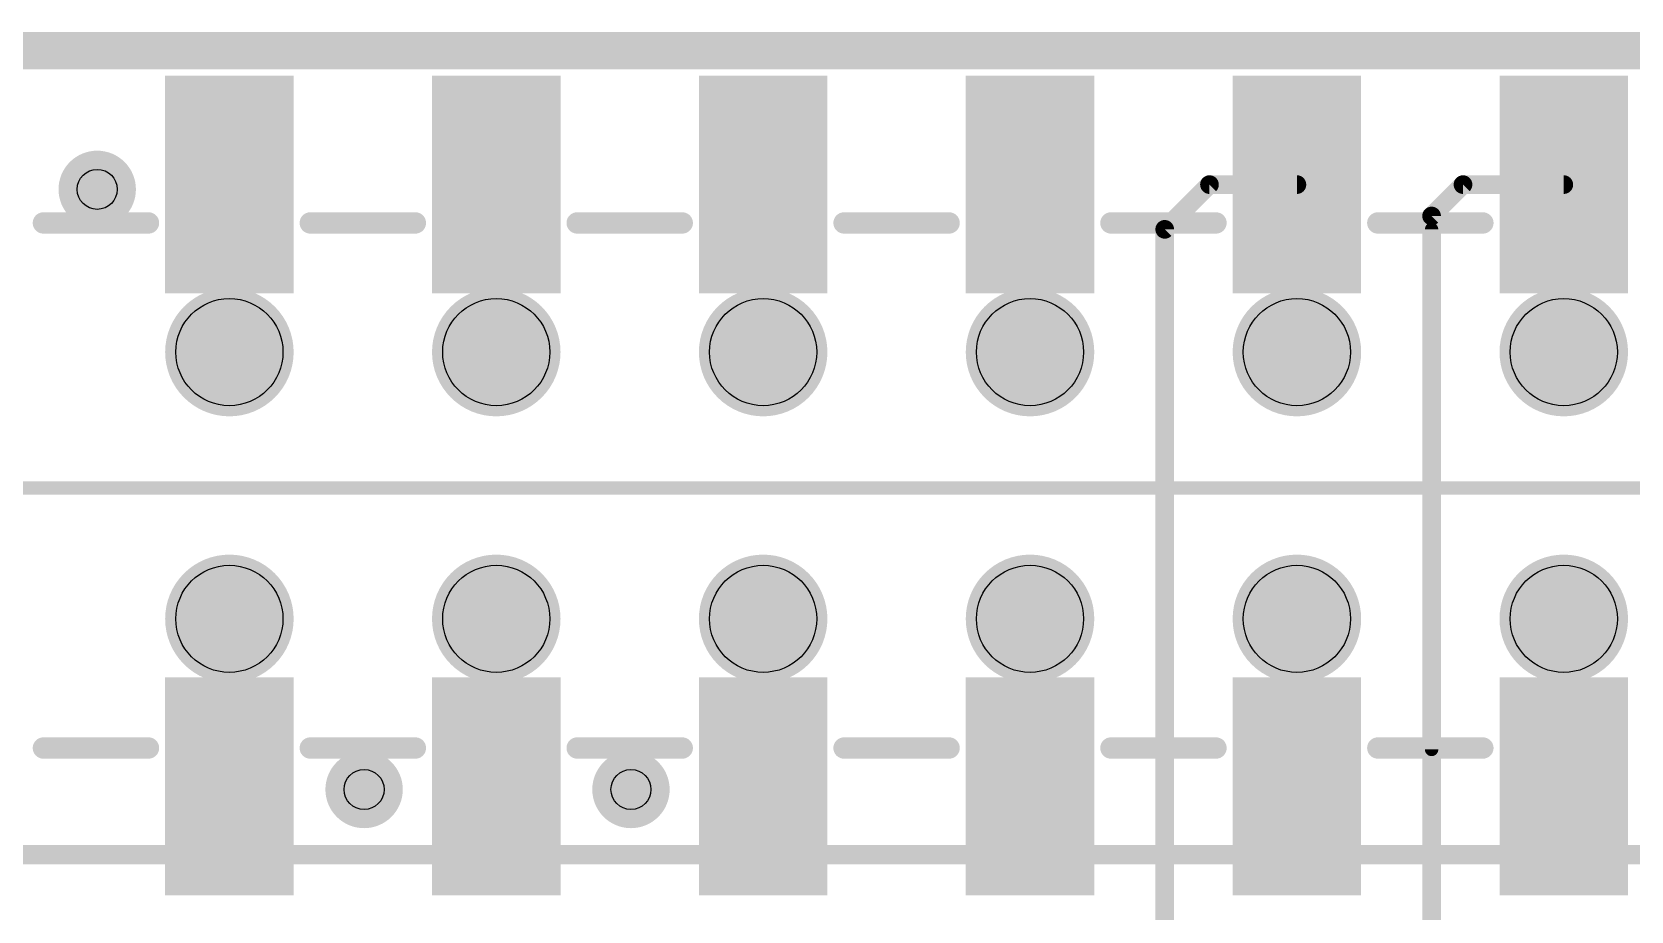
# Model space of a CAD drawing. Extents: x -29 to 79, y -27 to 74.
# Drawn here: x 12.84 to 28.06, y 14.72 to 23.09 of the extents above; entities that cross this region are included whole.
import ezdxf

# ---------------------------------------------------------------- set-up
doc = ezdxf.new("R2010")
doc.units = 0
for name, color, linetype in [('1', 12, 'CONTINUOUS'), ('16', 132, 'CONTINUOUS'), ('18', 110, 'CONTINUOUS'), ('20', 53, 'CONTINUOUS'), ('21', 41, 'CONTINUOUS'), ('29', 253, 'CONTINUOUS'), ('30', 253, 'CONTINUOUS'), ('31', 253, 'CONTINUOUS'), ('44', 253, 'CONTINUOUS'), ('49', 183, 'CONTINUOUS')]:
    doc.layers.add(name, color=color, linetype=linetype)

# ---------------------------------------------------------------- blocks, each defined once
blk = doc.blocks.new('RECT')
blk.add_solid([(-0.5, -0.5), (0.5, -0.5), (-0.5, 0.5), (0.5, 0.5)])
blk = doc.blocks.new('ROUNDV')
at = {"const_width": 0.5}
blk.add_lwpolyline([(0, -0.25, 1), (0, 0.25, 1), (0, -0.25)], format="xyb", dxfattribs=at)

msp = doc.modelspace()

# ---------------------------------------------------------------- linework, layer by layer
at = {"layer": '1'}
for points, const_width in [([(0, 22.86), (52.07, 22.86)], 0.254), ([(23.622, 21.209), (24.048, 21.635)], 0.1778), ([(24.88, 21.635), (24.048, 21.635)], 0.1778), ([(26.461, 21.635), (26.162, 21.336)], 0.1778), ([(27.42, 21.635), (26.461, 21.635)], 0.1778), ([(26.162, 21.336), (26.162, 13.208)], 0.1778), ([(23.622, 21.209), (23.622, 13.208)], 0.1778)]:
    msp.add_lwpolyline(points, dxfattribs=dict(at, const_width=const_width))
at = {"layer": '1', "const_width": 0.0889}
for points in [[(24.048, 21.6795, 1), (24.048, 21.5906)], [(24.0794, 21.6036, 1), (24.0166, 21.6664)], [(24.88, 21.5906, 1), (24.88, 21.6795)], [(26.461, 21.6795, 1), (26.461, 21.5906)], [(26.4924, 21.6036, 1), (26.4296, 21.6664)], [(27.42, 21.5906, 1), (27.42, 21.6795)], [(26.1306, 21.3674, 1), (26.1934, 21.3046)], [(26.2065, 21.336, 1), (26.1176, 21.336)], [(23.6665, 21.209, 1), (23.5775, 21.209)], [(23.5906, 21.2404, 1), (23.6534, 21.1776)]]:
    msp.add_lwpolyline(points, format="xyb", dxfattribs=at)
at = {"layer": '16', "const_width": 0.254}
msp.add_lwpolyline([(0, 22.86), (52.07, 22.86)], dxfattribs=at)
at = {"layer": '20', "const_width": 0.2032}
msp.add_lwpolyline([(49.784, 22.987), (2.54, 22.987)], dxfattribs=at)
at = {"layer": '20'}
for centre in [(14.72, 20.04), (17.26, 20.04), (19.8, 20.04), (22.34, 20.04), (24.88, 20.04), (27.42, 20.04), (14.72, 17.5), (17.26, 17.5), (19.8, 17.5), (22.34, 17.5), (24.88, 17.5), (27.42, 17.5)]:
    msp.add_circle(centre, 0.51, dxfattribs=at)
at = {"layer": '21', "const_width": 0.2032}
for points in [[(13.95, 21.27), (12.95, 21.27)], [(16.49, 21.27), (15.49, 21.27)], [(19.03, 21.27), (18.03, 21.27)], [(21.57, 21.27), (20.57, 21.27)], [(24.11, 21.27), (23.11, 21.27)], [(26.65, 21.27), (25.65, 21.27)], [(13.95, 16.27), (12.95, 16.27)], [(16.49, 16.27), (15.49, 16.27)], [(19.03, 16.27), (18.03, 16.27)], [(21.57, 16.27), (20.57, 16.27)], [(24.11, 16.27), (23.11, 16.27)], [(26.65, 16.27), (25.65, 16.27)]]:
    msp.add_lwpolyline(points, dxfattribs=at)
at = {"layer": '21', "const_width": 0.1016}
for points in [[(12.95, 21.3208, 1), (12.95, 21.2192)], [(13.95, 21.2192, 1), (13.95, 21.3208)], [(15.49, 21.3208, 1), (15.49, 21.2192)], [(16.49, 21.2192, 1), (16.49, 21.3208)], [(18.03, 21.3208, 1), (18.03, 21.2192)], [(19.03, 21.2192, 1), (19.03, 21.3208)], [(20.57, 21.3208, 1), (20.57, 21.2192)], [(21.57, 21.2192, 1), (21.57, 21.3208)], [(23.11, 21.3208, 1), (23.11, 21.2192)], [(24.11, 21.2192, 1), (24.11, 21.3208)], [(25.65, 21.3208, 1), (25.65, 21.2192)], [(26.65, 21.2192, 1), (26.65, 21.3208)], [(12.95, 16.3208, 1), (12.95, 16.2192)], [(13.95, 16.2192, 1), (13.95, 16.3208)], [(15.49, 16.3208, 1), (15.49, 16.2192)], [(16.49, 16.2192, 1), (16.49, 16.3208)], [(18.03, 16.3208, 1), (18.03, 16.2192)], [(19.03, 16.2192, 1), (19.03, 16.3208)], [(20.57, 16.3208, 1), (20.57, 16.2192)], [(21.57, 16.2192, 1), (21.57, 16.3208)], [(23.11, 16.3208, 1), (23.11, 16.2192)], [(24.11, 16.2192, 1), (24.11, 16.3208)], [(25.65, 16.3208, 1), (25.65, 16.2192)], [(26.65, 16.2192, 1), (26.65, 16.3208)]]:
    msp.add_lwpolyline(points, format="xyb", dxfattribs=at)
at = {"layer": '29', "const_width": 0.6116}
for points in [[(14.72, 19.7342, 1), (14.72, 20.3458, 1), (14.72, 19.7342)], [(17.26, 19.7342, 1), (17.26, 20.3458, 1), (17.26, 19.7342)], [(19.8, 19.7342, 1), (19.8, 20.3458, 1), (19.8, 19.7342)], [(22.34, 19.7342, 1), (22.34, 20.3458, 1), (22.34, 19.7342)], [(24.88, 19.7342, 1), (24.88, 20.3458, 1), (24.88, 19.7342)], [(27.42, 19.7342, 1), (27.42, 20.3458, 1), (27.42, 19.7342)], [(14.72, 17.1942, 1), (14.72, 17.8058, 1), (14.72, 17.1942)], [(17.26, 17.1942, 1), (17.26, 17.8058, 1), (17.26, 17.1942)], [(19.8, 17.1942, 1), (19.8, 17.8058, 1), (19.8, 17.1942)], [(22.34, 17.1942, 1), (22.34, 17.8058, 1), (22.34, 17.1942)], [(24.88, 17.1942, 1), (24.88, 17.8058, 1), (24.88, 17.1942)], [(27.42, 17.1942, 1), (27.42, 17.8058, 1), (27.42, 17.1942)]]:
    msp.add_lwpolyline(points, format="xyb", dxfattribs=at)
at = {"layer": '30', "const_width": 0.6116}
for points in [[(14.72, 19.7342, 1), (14.72, 20.3458, 1), (14.72, 19.7342)], [(17.26, 19.7342, 1), (17.26, 20.3458, 1), (17.26, 19.7342)], [(19.8, 19.7342, 1), (19.8, 20.3458, 1), (19.8, 19.7342)], [(22.34, 19.7342, 1), (22.34, 20.3458, 1), (22.34, 19.7342)], [(24.88, 19.7342, 1), (24.88, 20.3458, 1), (24.88, 19.7342)], [(27.42, 19.7342, 1), (27.42, 20.3458, 1), (27.42, 19.7342)], [(14.72, 17.1942, 1), (14.72, 17.8058, 1), (14.72, 17.1942)], [(17.26, 17.1942, 1), (17.26, 17.8058, 1), (17.26, 17.1942)], [(19.8, 17.1942, 1), (19.8, 17.8058, 1), (19.8, 17.1942)], [(22.34, 17.1942, 1), (22.34, 17.8058, 1), (22.34, 17.1942)], [(24.88, 17.1942, 1), (24.88, 17.8058, 1), (24.88, 17.1942)], [(27.42, 17.1942, 1), (27.42, 17.8058, 1), (27.42, 17.1942)]]:
    msp.add_lwpolyline(points, format="xyb", dxfattribs=at)
at = {"layer": '44'}
for centre in [(13.462, 21.59), (16.002, 15.875), (18.542, 15.875)]:
    msp.add_circle(centre, 0.1905, dxfattribs=at)
at = {"layer": '49', "const_width": 0.127}
for points in [[(26.162, 21.209), (26.162, 16.256)], [(0.508, 18.7452), (51.816, 18.7452)]]:
    msp.add_lwpolyline(points, dxfattribs=at)
at = {"layer": '49', "const_width": 0.0635}
for points in [[(26.1938, 21.209, 1), (26.1303, 21.209)], [(26.1303, 16.256, 1), (26.1938, 16.256)]]:
    msp.add_lwpolyline(points, format="xyb", dxfattribs=at)

# ---------------------------------------------------------------- block references
at = {"layer": '1', "xscale": 1.87, "yscale": 1.02, "rotation": 90}
for p in [(14.72, 21.635), (17.26, 21.635), (19.8, 21.635), (22.34, 21.635), (24.88, 21.635), (27.42, 21.635), (14.72, 15.905), (17.26, 15.905), (19.8, 15.905), (22.34, 15.905), (24.88, 15.905), (27.42, 15.905)]:
    msp.add_blockref('RECT', p, dxfattribs=at)
at = {"layer": '18', "xscale": 0.7366, "yscale": 0.7366}
for p in [(13.462, 21.59), (13.462, 21.59), (16.002, 15.875), (16.002, 15.875), (18.542, 15.875), (18.542, 15.875)]:
    msp.add_blockref('ROUNDV', p, dxfattribs=at)
at = {"layer": '29', "xscale": 2.0732, "yscale": 1.2232, "rotation": 90}
for p in [(14.72, 21.635), (17.26, 21.635), (19.8, 21.635), (22.34, 21.635), (24.88, 21.635), (27.42, 21.635), (14.72, 15.905), (17.26, 15.905), (19.8, 15.905), (22.34, 15.905), (24.88, 15.905), (27.42, 15.905)]:
    msp.add_blockref('RECT', p, dxfattribs=at)
at = {"layer": '31', "xscale": 1.87, "yscale": 1.02, "rotation": 90}
for p in [(14.72, 21.635), (17.26, 21.635), (19.8, 21.635), (22.34, 21.635), (24.88, 21.635), (27.42, 21.635), (14.72, 15.905), (17.26, 15.905), (19.8, 15.905), (22.34, 15.905), (24.88, 15.905), (27.42, 15.905)]:
    msp.add_blockref('RECT', p, dxfattribs=at)
at = {"layer": '49', "xscale": 80.7314, "yscale": 0.1854}
msp.add_blockref('RECT', (36.0058, 15.2537), dxfattribs=at)

doc.saveas('drawing.dxf')
